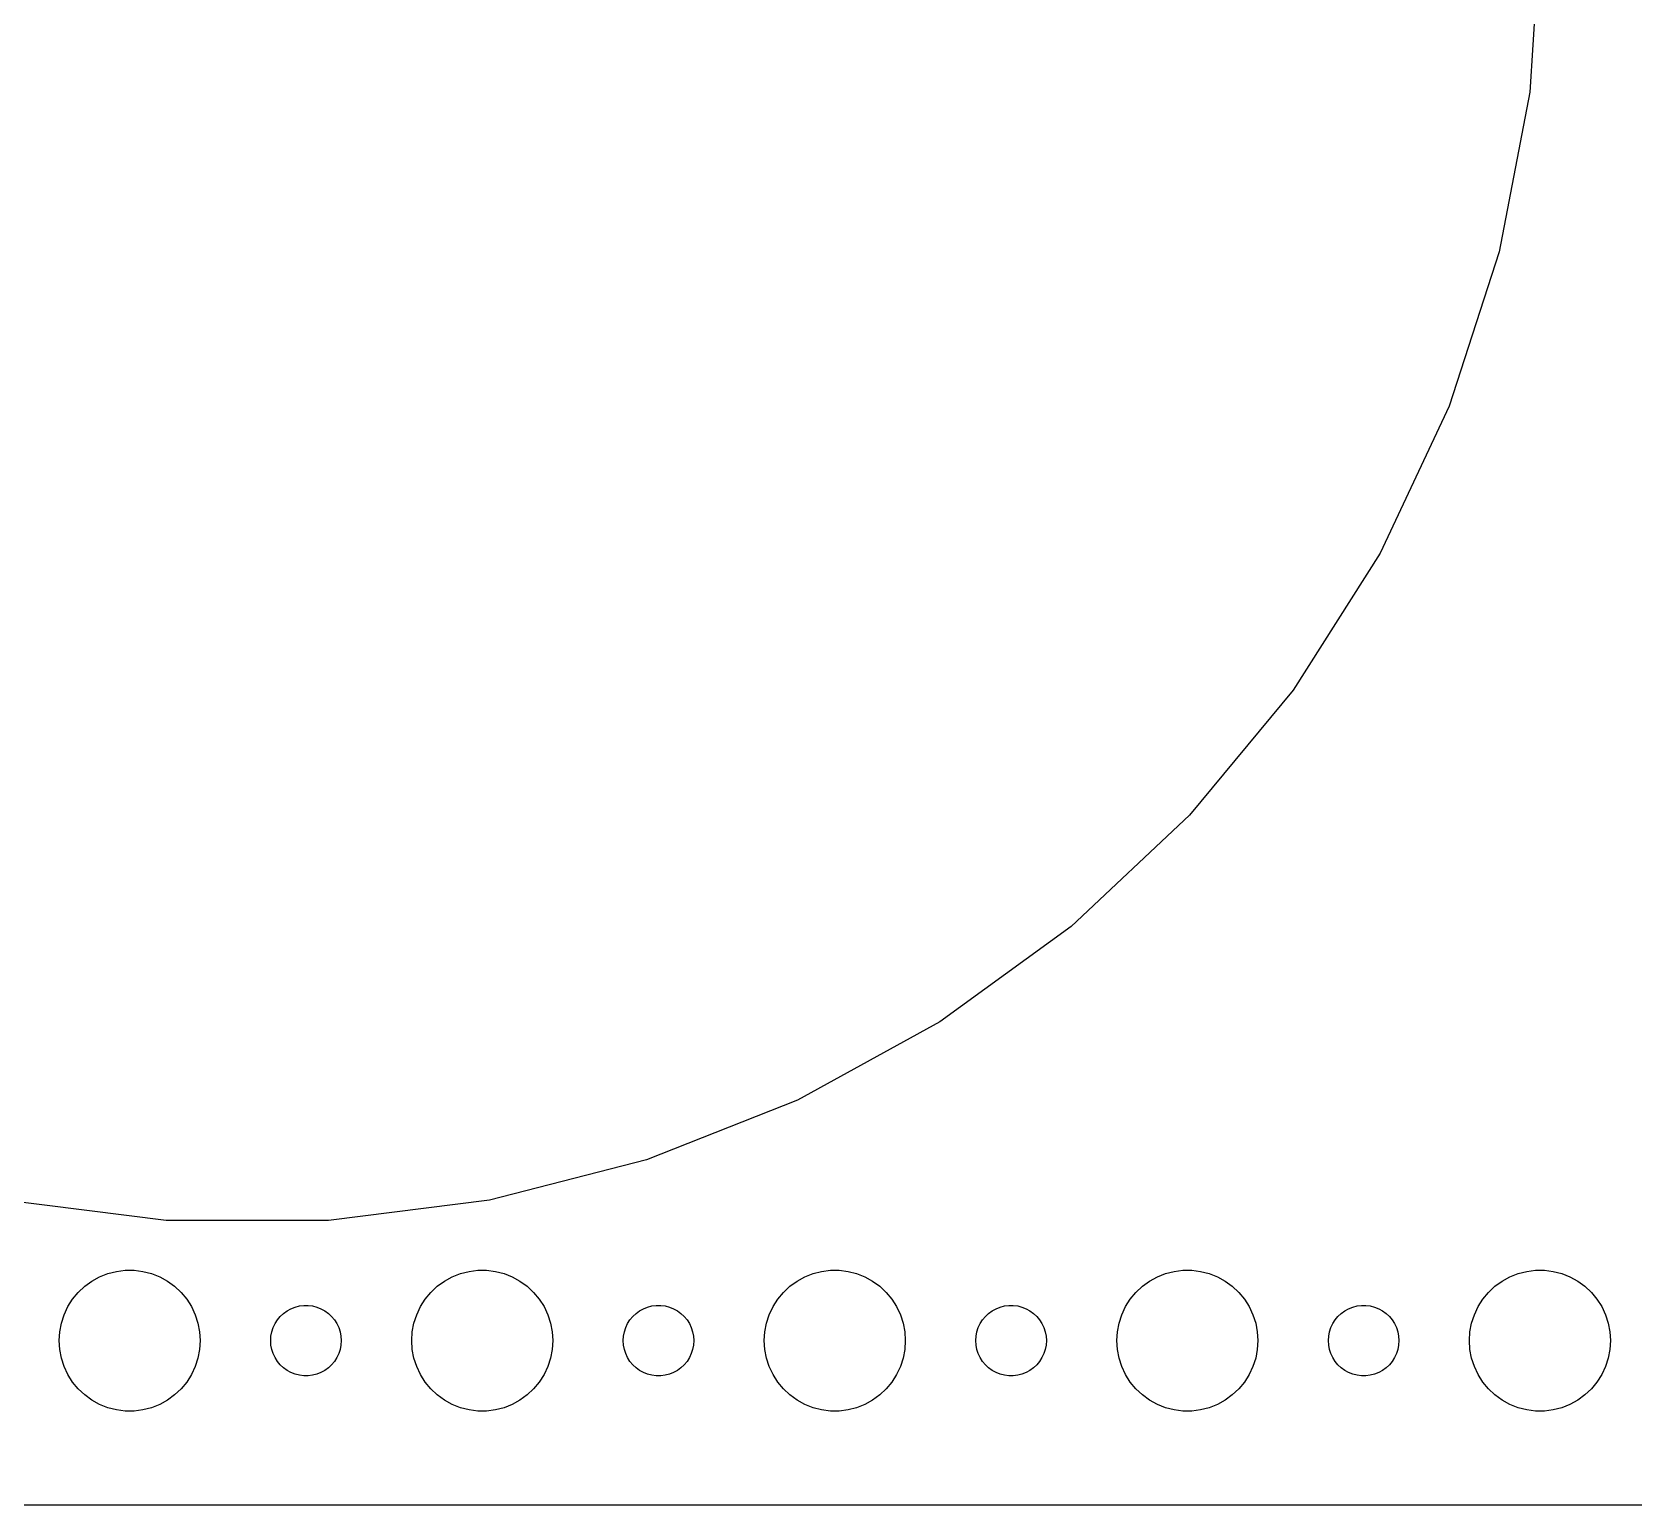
# Model space of a CAD drawing. Header units: metres. Extents: x -187 to 187, y -67 to 67.
# Drawn here: x -124.2 to -56, y -67 to -4.3 of the extents above; entities that cross this region are included whole.
import ezdxf

# ---------------------------------------------------------------- set-up
doc = ezdxf.new("R2010")
doc.units = ezdxf.units.M

msp = doc.modelspace()

# ---------------------------------------------------------------- linework, layer by layer
for p, q in [((-60, 0), (-60.4337, -6.89333)), ((-60.4337, -6.89333), (-61.7279, -13.6779)), ((-61.7279, -13.6779), (-63.8623, -20.2468)), ((-63.8623, -20.2468), (-66.8031, -26.4964)), ((-66.8031, -26.4964), (-70.5041, -32.3282)), ((-70.5041, -32.3282), (-74.9067, -37.6501)), ((-74.9067, -37.6501), (-79.9417, -42.3782)), ((-79.9417, -42.3782), (-85.5295, -46.438)), ((-85.5295, -46.438), (-91.5821, -49.7655)), ((-91.5821, -49.7655), (-98.0041, -52.3081)), ((-98.0041, -52.3081), (-104.694, -54.0258)), ((-118.453, -54.8915), (-125.306, -54.0258)), ((-104.694, -54.0258), (-111.547, -54.8915)), ((-111.547, -54.8915), (-118.453, -54.8915)), ((-121.277, -57.2855), (-120.927, -57.1468)), ((-120.927, -57.1468), (-120.562, -57.0531)), ((-120.562, -57.0531), (-120.188, -57.0059)), ((-120.188, -57.0059), (-119.812, -57.0059)), ((-119.812, -57.0059), (-119.438, -57.0531)), ((-119.438, -57.0531), (-119.073, -57.1468)), ((-119.073, -57.1468), (-118.723, -57.2855)), ((-106.277, -57.2855), (-105.927, -57.1468)), ((-105.927, -57.1468), (-105.562, -57.0531)), ((-105.562, -57.0531), (-105.188, -57.0059)), ((-105.188, -57.0059), (-104.812, -57.0059)), ((-104.812, -57.0059), (-104.438, -57.0531)), ((-104.438, -57.0531), (-104.073, -57.1468)), ((-104.073, -57.1468), (-103.723, -57.2855)), ((-91.2773, -57.2855), (-90.927, -57.1468)), ((-90.927, -57.1468), (-90.5621, -57.0531)), ((-90.5621, -57.0531), (-90.1884, -57.0059)), ((-90.1884, -57.0059), (-89.8116, -57.0059)), ((-89.8116, -57.0059), (-89.4379, -57.0531)), ((-89.4379, -57.0531), (-89.073, -57.1468)), ((-89.073, -57.1468), (-88.7227, -57.2855)), ((-76.2773, -57.2855), (-75.927, -57.1468)), ((-75.927, -57.1468), (-75.5621, -57.0531)), ((-75.5621, -57.0531), (-75.1884, -57.0059)), ((-75.1884, -57.0059), (-74.8116, -57.0059)), ((-74.8116, -57.0059), (-74.4379, -57.0531)), ((-74.4379, -57.0531), (-74.073, -57.1468)), ((-74.073, -57.1468), (-73.7227, -57.2855)), ((-61.2773, -57.2855), (-60.927, -57.1468)), ((-60.927, -57.1468), (-60.5621, -57.0531)), ((-60.5621, -57.0531), (-60.1884, -57.0059)), ((-60.1884, -57.0059), (-59.8116, -57.0059)), ((-59.8116, -57.0059), (-59.4379, -57.0531)), ((-59.4379, -57.0531), (-59.0729, -57.1468)), ((-59.0729, -57.1468), (-58.7227, -57.2855)), ((-122.187, -57.9464), (-121.912, -57.6885)), ((-121.912, -57.6885), (-121.607, -57.467)), ((-121.607, -57.467), (-121.277, -57.2855)), ((-118.723, -57.2855), (-118.393, -57.467)), ((-118.393, -57.467), (-118.088, -57.6885)), ((-118.088, -57.6885), (-117.813, -57.9464)), ((-107.187, -57.9464), (-106.912, -57.6885)), ((-106.912, -57.6885), (-106.607, -57.467)), ((-106.607, -57.467), (-106.277, -57.2855)), ((-103.723, -57.2855), (-103.393, -57.467)), ((-103.393, -57.467), (-103.088, -57.6885)), ((-103.088, -57.6885), (-102.813, -57.9464)), ((-92.1869, -57.9464), (-91.9123, -57.6885)), ((-91.9123, -57.6885), (-91.6075, -57.467)), ((-91.6075, -57.467), (-91.2773, -57.2855)), ((-88.7227, -57.2855), (-88.3925, -57.467)), ((-88.3925, -57.467), (-88.0877, -57.6885)), ((-88.0877, -57.6885), (-87.8131, -57.9464)), ((-77.1869, -57.9464), (-76.9123, -57.6885)), ((-76.9123, -57.6885), (-76.6075, -57.467)), ((-76.6075, -57.467), (-76.2773, -57.2855)), ((-73.7227, -57.2855), (-73.3925, -57.467)), ((-73.3925, -57.467), (-73.0877, -57.6885)), ((-73.0877, -57.6885), (-72.8131, -57.9464)), ((-62.1869, -57.9464), (-61.9123, -57.6885)), ((-61.9123, -57.6885), (-61.6075, -57.467)), ((-61.6075, -57.467), (-61.2773, -57.2855)), ((-58.7227, -57.2855), (-58.3925, -57.467)), ((-58.3925, -57.467), (-58.0877, -57.6885)), ((-58.0877, -57.6885), (-57.8131, -57.9464)), ((-122.789, -58.8956), (-122.629, -58.5547)), ((-122.629, -58.5547), (-122.427, -58.2366)), ((-122.427, -58.2366), (-122.187, -57.9464)), ((-117.813, -57.9464), (-117.573, -58.2366)), ((-117.573, -58.2366), (-117.371, -58.5547)), ((-117.371, -58.5547), (-117.211, -58.8956)), ((-113.139, -58.6428), (-112.964, -58.5734)), ((-112.964, -58.5734), (-112.781, -58.5266)), ((-112.781, -58.5266), (-112.594, -58.503)), ((-112.594, -58.503), (-112.406, -58.503)), ((-112.406, -58.503), (-112.219, -58.5266)), ((-112.219, -58.5266), (-112.036, -58.5734)), ((-112.036, -58.5734), (-111.861, -58.6428)), ((-107.789, -58.8956), (-107.629, -58.5547)), ((-107.629, -58.5547), (-107.427, -58.2366)), ((-107.427, -58.2366), (-107.187, -57.9464)), ((-102.813, -57.9464), (-102.573, -58.2366)), ((-102.573, -58.2366), (-102.371, -58.5547)), ((-102.371, -58.5547), (-102.211, -58.8956)), ((-98.1387, -58.6428), (-97.9635, -58.5734)), ((-97.9635, -58.5734), (-97.7811, -58.5266)), ((-97.7811, -58.5266), (-97.5942, -58.503)), ((-97.5942, -58.503), (-97.4058, -58.503)), ((-97.4058, -58.503), (-97.2189, -58.5266)), ((-97.2189, -58.5266), (-97.0365, -58.5734)), ((-97.0365, -58.5734), (-96.8613, -58.6428)), ((-92.7893, -58.8956), (-92.6289, -58.5547)), ((-92.6289, -58.5547), (-92.427, -58.2366)), ((-92.427, -58.2366), (-92.1869, -57.9464)), ((-87.8131, -57.9464), (-87.573, -58.2366)), ((-87.573, -58.2366), (-87.3711, -58.5547)), ((-87.3711, -58.5547), (-87.2107, -58.8956)), ((-83.1387, -58.6428), (-82.9635, -58.5734)), ((-82.9635, -58.5734), (-82.7811, -58.5266)), ((-82.7811, -58.5266), (-82.5942, -58.503)), ((-82.5942, -58.503), (-82.4058, -58.503)), ((-82.4058, -58.503), (-82.2189, -58.5266)), ((-82.2189, -58.5266), (-82.0365, -58.5734)), ((-82.0365, -58.5734), (-81.8613, -58.6428)), ((-77.7893, -58.8956), (-77.6289, -58.5547)), ((-77.6289, -58.5547), (-77.427, -58.2366)), ((-77.427, -58.2366), (-77.1869, -57.9464)), ((-72.8131, -57.9464), (-72.573, -58.2366)), ((-72.573, -58.2366), (-72.3711, -58.5547)), ((-72.3711, -58.5547), (-72.2107, -58.8956)), ((-68.1387, -58.6428), (-67.9635, -58.5734)), ((-67.9635, -58.5734), (-67.7811, -58.5266)), ((-67.7811, -58.5266), (-67.5942, -58.503)), ((-67.5942, -58.503), (-67.4058, -58.503)), ((-67.4058, -58.503), (-67.2189, -58.5266)), ((-67.2189, -58.5266), (-67.0365, -58.5734)), ((-67.0365, -58.5734), (-66.8613, -58.6428)), ((-62.7893, -58.8956), (-62.6289, -58.5547)), ((-62.6289, -58.5547), (-62.427, -58.2366)), ((-62.427, -58.2366), (-62.1869, -57.9464)), ((-57.8131, -57.9464), (-57.5729, -58.2366)), ((-57.5729, -58.2366), (-57.3711, -58.5547)), ((-57.3711, -58.5547), (-57.2107, -58.8956)), ((-122.976, -59.624), (-122.906, -59.2539)), ((-122.906, -59.2539), (-122.789, -58.8956)), ((-117.211, -58.8956), (-117.094, -59.2539)), ((-117.094, -59.2539), (-117.024, -59.624)), ((-113.895, -59.4478), (-113.814, -59.2774)), ((-113.814, -59.2774), (-113.714, -59.1183)), ((-113.714, -59.1183), (-113.593, -58.9732)), ((-113.593, -58.9732), (-113.456, -58.8442)), ((-113.456, -58.8442), (-113.304, -58.7335)), ((-113.304, -58.7335), (-113.139, -58.6428)), ((-111.861, -58.6428), (-111.696, -58.7335)), ((-111.696, -58.7335), (-111.544, -58.8442)), ((-111.544, -58.8442), (-111.407, -58.9732)), ((-111.407, -58.9732), (-111.286, -59.1183)), ((-111.286, -59.1183), (-111.186, -59.2774)), ((-111.186, -59.2774), (-111.105, -59.4478)), ((-107.976, -59.624), (-107.906, -59.2539)), ((-107.906, -59.2539), (-107.789, -58.8956)), ((-102.211, -58.8956), (-102.094, -59.2539)), ((-102.094, -59.2539), (-102.024, -59.624)), ((-98.8947, -59.4478), (-98.8145, -59.2774)), ((-98.8145, -59.2774), (-98.7135, -59.1183)), ((-98.7135, -59.1183), (-98.5934, -58.9732)), ((-98.5934, -58.9732), (-98.4561, -58.8442)), ((-98.4561, -58.8442), (-98.3037, -58.7335)), ((-98.3037, -58.7335), (-98.1387, -58.6428)), ((-96.8613, -58.6428), (-96.6963, -58.7335)), ((-96.6963, -58.7335), (-96.5439, -58.8442)), ((-96.5439, -58.8442), (-96.4065, -58.9732)), ((-96.4065, -58.9732), (-96.2865, -59.1183)), ((-96.2865, -59.1183), (-96.1855, -59.2774)), ((-96.1855, -59.2774), (-96.1053, -59.4478)), ((-92.9763, -59.624), (-92.9057, -59.2539)), ((-92.9057, -59.2539), (-92.7893, -58.8956)), ((-87.2107, -58.8956), (-87.0943, -59.2539)), ((-87.0943, -59.2539), (-87.0237, -59.624)), ((-83.8947, -59.4478), (-83.8145, -59.2774)), ((-83.8145, -59.2774), (-83.7135, -59.1183)), ((-83.7135, -59.1183), (-83.5934, -58.9732)), ((-83.5934, -58.9732), (-83.4561, -58.8442)), ((-83.4561, -58.8442), (-83.3037, -58.7335)), ((-83.3037, -58.7335), (-83.1387, -58.6428)), ((-81.8613, -58.6428), (-81.6963, -58.7335)), ((-81.6963, -58.7335), (-81.5439, -58.8442)), ((-81.5439, -58.8442), (-81.4065, -58.9732)), ((-81.4065, -58.9732), (-81.2865, -59.1183)), ((-81.2865, -59.1183), (-81.1855, -59.2774)), ((-81.1855, -59.2774), (-81.1053, -59.4478)), ((-77.9763, -59.624), (-77.9057, -59.2539)), ((-77.9057, -59.2539), (-77.7893, -58.8956)), ((-72.2107, -58.8956), (-72.0943, -59.2539)), ((-72.0943, -59.2539), (-72.0237, -59.624)), ((-68.8947, -59.4478), (-68.8145, -59.2774)), ((-68.8145, -59.2774), (-68.7135, -59.1183)), ((-68.7135, -59.1183), (-68.5934, -58.9732)), ((-68.5934, -58.9732), (-68.4561, -58.8442)), ((-68.4561, -58.8442), (-68.3037, -58.7335)), ((-68.3037, -58.7335), (-68.1387, -58.6428)), ((-66.8613, -58.6428), (-66.6963, -58.7335)), ((-66.6963, -58.7335), (-66.5439, -58.8442)), ((-66.5439, -58.8442), (-66.4065, -58.9732)), ((-66.4065, -58.9732), (-66.2865, -59.1183)), ((-66.2865, -59.1183), (-66.1855, -59.2774)), ((-66.1855, -59.2774), (-66.1053, -59.4478)), ((-62.9763, -59.624), (-62.9057, -59.2539)), ((-62.9057, -59.2539), (-62.7893, -58.8956)), ((-57.2107, -58.8956), (-57.0942, -59.2539)), ((-57.0942, -59.2539), (-57.0237, -59.624)), ((-123, -60), (-122.976, -59.624)), ((-117.024, -59.624), (-117, -60)), ((-114, -60), (-113.988, -59.812)), ((-113.988, -59.812), (-113.953, -59.627)), ((-113.953, -59.627), (-113.895, -59.4478)), ((-111.105, -59.4478), (-111.047, -59.627)), ((-111.047, -59.627), (-111.012, -59.812)), ((-111.012, -59.812), (-111, -60)), ((-108, -60), (-107.976, -59.624)), ((-102.024, -59.624), (-102, -60)), ((-99, -60), (-98.9882, -59.812)), ((-98.9882, -59.812), (-98.9529, -59.627)), ((-98.9529, -59.627), (-98.8947, -59.4478)), ((-96.1053, -59.4478), (-96.0471, -59.627)), ((-96.0471, -59.627), (-96.0118, -59.812)), ((-96.0118, -59.812), (-96, -60)), ((-93, -60), (-92.9763, -59.624)), ((-87.0237, -59.624), (-87, -60)), ((-84, -60), (-83.9882, -59.812)), ((-83.9882, -59.812), (-83.9529, -59.627)), ((-83.9529, -59.627), (-83.8947, -59.4478)), ((-81.1053, -59.4478), (-81.0471, -59.627)), ((-81.0471, -59.627), (-81.0118, -59.812)), ((-81.0118, -59.812), (-81, -60)), ((-78, -60), (-77.9763, -59.624)), ((-72.0237, -59.624), (-72, -60)), ((-69, -60), (-68.9882, -59.812)), ((-68.9882, -59.812), (-68.9529, -59.627)), ((-68.9529, -59.627), (-68.8947, -59.4478)), ((-66.1053, -59.4478), (-66.0471, -59.627)), ((-66.0471, -59.627), (-66.0118, -59.812)), ((-66.0118, -59.812), (-66, -60)), ((-63, -60), (-62.9763, -59.624)), ((-57.0237, -59.624), (-57, -60)), ((-122.976, -60.376), (-123, -60)), ((-122.906, -60.7461), (-122.976, -60.376)), ((-117.024, -60.376), (-117.094, -60.7461)), ((-117, -60), (-117.024, -60.376)), ((-113.988, -60.188), (-114, -60)), ((-113.953, -60.373), (-113.988, -60.188)), ((-113.895, -60.5522), (-113.953, -60.373)), ((-113.814, -60.7226), (-113.895, -60.5522)), ((-111.105, -60.5522), (-111.186, -60.7226)), ((-111.047, -60.373), (-111.105, -60.5522)), ((-111.012, -60.188), (-111.047, -60.373)), ((-111, -60), (-111.012, -60.188)), ((-107.976, -60.376), (-108, -60)), ((-107.906, -60.7461), (-107.976, -60.376)), ((-102.024, -60.376), (-102.094, -60.7461)), ((-102, -60), (-102.024, -60.376)), ((-98.9882, -60.188), (-99, -60)), ((-98.9529, -60.373), (-98.9882, -60.188)), ((-98.8947, -60.5522), (-98.9529, -60.373)), ((-98.8145, -60.7226), (-98.8947, -60.5522)), ((-96.1053, -60.5522), (-96.1855, -60.7226)), ((-96.0471, -60.373), (-96.1053, -60.5522)), ((-96.0118, -60.188), (-96.0471, -60.373)), ((-96, -60), (-96.0118, -60.188)), ((-92.9763, -60.376), (-93, -60)), ((-92.9057, -60.7461), (-92.9763, -60.376)), ((-87.0237, -60.376), (-87.0943, -60.7461)), ((-87, -60), (-87.0237, -60.376)), ((-83.9882, -60.188), (-84, -60)), ((-83.9529, -60.373), (-83.9882, -60.188)), ((-83.8947, -60.5522), (-83.9529, -60.373)), ((-83.8145, -60.7226), (-83.8947, -60.5522)), ((-81.1053, -60.5522), (-81.1855, -60.7226)), ((-81.0471, -60.373), (-81.1053, -60.5522)), ((-81.0118, -60.188), (-81.0471, -60.373)), ((-81, -60), (-81.0118, -60.188)), ((-77.9763, -60.376), (-78, -60)), ((-77.9057, -60.7461), (-77.9763, -60.376)), ((-72.0237, -60.376), (-72.0943, -60.7461)), ((-72, -60), (-72.0237, -60.376)), ((-68.9882, -60.188), (-69, -60)), ((-68.9529, -60.373), (-68.9882, -60.188)), ((-68.8947, -60.5522), (-68.9529, -60.373)), ((-68.8145, -60.7226), (-68.8947, -60.5522)), ((-66.1053, -60.5522), (-66.1855, -60.7226)), ((-66.0471, -60.373), (-66.1053, -60.5522)), ((-66.0118, -60.188), (-66.0471, -60.373)), ((-66, -60), (-66.0118, -60.188)), ((-62.9763, -60.376), (-63, -60)), ((-62.9057, -60.7461), (-62.9763, -60.376)), ((-57.0237, -60.376), (-57.0942, -60.7461)), ((-57, -60), (-57.0237, -60.376)), ((-122.789, -61.1044), (-122.906, -60.7461)), ((-122.629, -61.4453), (-122.789, -61.1044)), ((-117.211, -61.1044), (-117.371, -61.4453)), ((-117.094, -60.7461), (-117.211, -61.1044)), ((-113.714, -60.8817), (-113.814, -60.7226)), ((-113.593, -61.0268), (-113.714, -60.8817)), ((-113.456, -61.1558), (-113.593, -61.0268)), ((-113.304, -61.2665), (-113.456, -61.1558)), ((-113.139, -61.3572), (-113.304, -61.2665)), ((-111.696, -61.2665), (-111.861, -61.3572)), ((-111.544, -61.1558), (-111.696, -61.2665)), ((-111.407, -61.0268), (-111.544, -61.1558)), ((-111.286, -60.8817), (-111.407, -61.0268)), ((-111.186, -60.7226), (-111.286, -60.8817)), ((-107.789, -61.1044), (-107.906, -60.7461)), ((-107.629, -61.4453), (-107.789, -61.1044)), ((-102.211, -61.1044), (-102.371, -61.4453)), ((-102.094, -60.7461), (-102.211, -61.1044)), ((-98.7135, -60.8817), (-98.8145, -60.7226)), ((-98.5934, -61.0268), (-98.7135, -60.8817)), ((-98.4561, -61.1558), (-98.5934, -61.0268)), ((-98.3037, -61.2665), (-98.4561, -61.1558)), ((-98.1387, -61.3572), (-98.3037, -61.2665)), ((-96.6963, -61.2665), (-96.8613, -61.3572)), ((-96.5439, -61.1558), (-96.6963, -61.2665)), ((-96.4065, -61.0268), (-96.5439, -61.1558)), ((-96.2865, -60.8817), (-96.4065, -61.0268)), ((-96.1855, -60.7226), (-96.2865, -60.8817)), ((-92.7893, -61.1044), (-92.9057, -60.7461)), ((-92.6289, -61.4453), (-92.7893, -61.1044)), ((-87.2107, -61.1044), (-87.3711, -61.4453)), ((-87.0943, -60.7461), (-87.2107, -61.1044)), ((-83.7135, -60.8817), (-83.8145, -60.7226)), ((-83.5934, -61.0268), (-83.7135, -60.8817)), ((-83.4561, -61.1558), (-83.5934, -61.0268)), ((-83.3037, -61.2665), (-83.4561, -61.1558)), ((-83.1387, -61.3572), (-83.3037, -61.2665)), ((-81.6963, -61.2665), (-81.8613, -61.3572)), ((-81.5439, -61.1558), (-81.6963, -61.2665)), ((-81.4065, -61.0268), (-81.5439, -61.1558)), ((-81.2865, -60.8817), (-81.4065, -61.0268)), ((-81.1855, -60.7226), (-81.2865, -60.8817)), ((-77.7893, -61.1044), (-77.9057, -60.7461)), ((-77.6289, -61.4453), (-77.7893, -61.1044)), ((-72.2107, -61.1044), (-72.3711, -61.4453)), ((-72.0943, -60.7461), (-72.2107, -61.1044)), ((-68.7135, -60.8817), (-68.8145, -60.7226)), ((-68.5934, -61.0268), (-68.7135, -60.8817)), ((-68.4561, -61.1558), (-68.5934, -61.0268)), ((-68.3037, -61.2665), (-68.4561, -61.1558)), ((-68.1387, -61.3572), (-68.3037, -61.2665)), ((-66.6963, -61.2665), (-66.8613, -61.3572)), ((-66.5439, -61.1558), (-66.6963, -61.2665)), ((-66.4065, -61.0268), (-66.5439, -61.1558)), ((-66.2865, -60.8817), (-66.4065, -61.0268)), ((-66.1855, -60.7226), (-66.2865, -60.8817)), ((-62.7893, -61.1044), (-62.9057, -60.7461)), ((-62.6289, -61.4453), (-62.7893, -61.1044)), ((-57.2107, -61.1044), (-57.3711, -61.4453)), ((-57.0942, -60.7461), (-57.2107, -61.1044)), ((-122.427, -61.7634), (-122.629, -61.4453)), ((-122.187, -62.0536), (-122.427, -61.7634)), ((-117.573, -61.7634), (-117.813, -62.0536)), ((-117.371, -61.4453), (-117.573, -61.7634)), ((-112.964, -61.4266), (-113.139, -61.3572)), ((-112.781, -61.4734), (-112.964, -61.4266)), ((-112.594, -61.497), (-112.781, -61.4734)), ((-112.406, -61.497), (-112.594, -61.497)), ((-112.219, -61.4734), (-112.406, -61.497)), ((-112.036, -61.4266), (-112.219, -61.4734)), ((-111.861, -61.3572), (-112.036, -61.4266)), ((-107.427, -61.7634), (-107.629, -61.4453)), ((-107.187, -62.0536), (-107.427, -61.7634)), ((-102.573, -61.7634), (-102.813, -62.0536)), ((-102.371, -61.4453), (-102.573, -61.7634)), ((-97.9635, -61.4266), (-98.1387, -61.3572)), ((-97.7811, -61.4734), (-97.9635, -61.4266)), ((-97.5942, -61.497), (-97.7811, -61.4734)), ((-97.4058, -61.497), (-97.5942, -61.497)), ((-97.2189, -61.4734), (-97.4058, -61.497)), ((-97.0365, -61.4266), (-97.2189, -61.4734)), ((-96.8613, -61.3572), (-97.0365, -61.4266)), ((-92.427, -61.7634), (-92.6289, -61.4453)), ((-92.1869, -62.0536), (-92.427, -61.7634)), ((-87.573, -61.7634), (-87.8131, -62.0536)), ((-87.3711, -61.4453), (-87.573, -61.7634)), ((-82.9635, -61.4266), (-83.1387, -61.3572)), ((-82.7811, -61.4734), (-82.9635, -61.4266)), ((-82.5942, -61.497), (-82.7811, -61.4734)), ((-82.4058, -61.497), (-82.5942, -61.497)), ((-82.2189, -61.4734), (-82.4058, -61.497)), ((-82.0365, -61.4266), (-82.2189, -61.4734)), ((-81.8613, -61.3572), (-82.0365, -61.4266)), ((-77.427, -61.7634), (-77.6289, -61.4453)), ((-77.1869, -62.0536), (-77.427, -61.7634)), ((-72.573, -61.7634), (-72.8131, -62.0536)), ((-72.3711, -61.4453), (-72.573, -61.7634)), ((-67.9635, -61.4266), (-68.1387, -61.3572)), ((-67.7811, -61.4734), (-67.9635, -61.4266)), ((-67.5942, -61.497), (-67.7811, -61.4734)), ((-67.4058, -61.497), (-67.5942, -61.497)), ((-67.2189, -61.4734), (-67.4058, -61.497)), ((-67.0365, -61.4266), (-67.2189, -61.4734)), ((-66.8613, -61.3572), (-67.0365, -61.4266)), ((-62.427, -61.7634), (-62.6289, -61.4453)), ((-62.1869, -62.0536), (-62.427, -61.7634)), ((-57.5729, -61.7634), (-57.8131, -62.0536)), ((-57.3711, -61.4453), (-57.5729, -61.7634)), ((-121.912, -62.3115), (-122.187, -62.0536)), ((-121.607, -62.533), (-121.912, -62.3115)), ((-121.277, -62.7145), (-121.607, -62.533)), ((-118.393, -62.533), (-118.723, -62.7145)), ((-118.088, -62.3115), (-118.393, -62.533)), ((-117.813, -62.0536), (-118.088, -62.3115)), ((-106.912, -62.3115), (-107.187, -62.0536)), ((-106.607, -62.533), (-106.912, -62.3115)), ((-106.277, -62.7145), (-106.607, -62.533)), ((-103.393, -62.533), (-103.723, -62.7145)), ((-103.088, -62.3115), (-103.393, -62.533)), ((-102.813, -62.0536), (-103.088, -62.3115)), ((-91.9123, -62.3115), (-92.1869, -62.0536)), ((-91.6075, -62.533), (-91.9123, -62.3115)), ((-91.2773, -62.7145), (-91.6075, -62.533)), ((-88.3925, -62.533), (-88.7227, -62.7145)), ((-88.0877, -62.3115), (-88.3925, -62.533)), ((-87.8131, -62.0536), (-88.0877, -62.3115)), ((-76.9123, -62.3115), (-77.1869, -62.0536)), ((-76.6075, -62.533), (-76.9123, -62.3115)), ((-76.2773, -62.7145), (-76.6075, -62.533)), ((-73.3925, -62.533), (-73.7227, -62.7145)), ((-73.0877, -62.3115), (-73.3925, -62.533)), ((-72.8131, -62.0536), (-73.0877, -62.3115)), ((-61.9123, -62.3115), (-62.1869, -62.0536)), ((-61.6075, -62.533), (-61.9123, -62.3115)), ((-61.2773, -62.7145), (-61.6075, -62.533)), ((-58.3925, -62.533), (-58.7227, -62.7145)), ((-58.0877, -62.3115), (-58.3925, -62.533)), ((-57.8131, -62.0536), (-58.0877, -62.3115)), ((-120.927, -62.8532), (-121.277, -62.7145)), ((-120.562, -62.9469), (-120.927, -62.8532)), ((-120.188, -62.9941), (-120.562, -62.9469)), ((-119.812, -62.9941), (-120.188, -62.9941)), ((-119.438, -62.9469), (-119.812, -62.9941)), ((-119.073, -62.8532), (-119.438, -62.9469)), ((-118.723, -62.7145), (-119.073, -62.8532)), ((-105.927, -62.8532), (-106.277, -62.7145)), ((-105.562, -62.9469), (-105.927, -62.8532)), ((-105.188, -62.9941), (-105.562, -62.9469)), ((-104.812, -62.9941), (-105.188, -62.9941)), ((-104.438, -62.9469), (-104.812, -62.9941)), ((-104.073, -62.8532), (-104.438, -62.9469)), ((-103.723, -62.7145), (-104.073, -62.8532)), ((-90.927, -62.8532), (-91.2773, -62.7145)), ((-90.5621, -62.9469), (-90.927, -62.8532)), ((-90.1884, -62.9941), (-90.5621, -62.9469)), ((-89.8116, -62.9941), (-90.1884, -62.9941)), ((-89.4379, -62.9469), (-89.8116, -62.9941)), ((-89.073, -62.8532), (-89.4379, -62.9469)), ((-88.7227, -62.7145), (-89.073, -62.8532)), ((-75.927, -62.8532), (-76.2773, -62.7145)), ((-75.5621, -62.9469), (-75.927, -62.8532)), ((-75.1884, -62.9941), (-75.5621, -62.9469)), ((-74.8116, -62.9941), (-75.1884, -62.9941)), ((-74.4379, -62.9469), (-74.8116, -62.9941)), ((-74.073, -62.8532), (-74.4379, -62.9469)), ((-73.7227, -62.7145), (-74.073, -62.8532)), ((-60.927, -62.8532), (-61.2773, -62.7145)), ((-60.5621, -62.9469), (-60.927, -62.8532)), ((-60.1884, -62.9941), (-60.5621, -62.9469)), ((-59.8116, -62.9941), (-60.1884, -62.9941)), ((-59.4379, -62.9469), (-59.8116, -62.9941)), ((-59.0729, -62.8532), (-59.4379, -62.9469)), ((-58.7227, -62.7145), (-59.0729, -62.8532)), ((-182.314, -66.9901), (182.314, -66.9901))]:
    msp.add_line(p, q)

doc.saveas('drawing.dxf')
